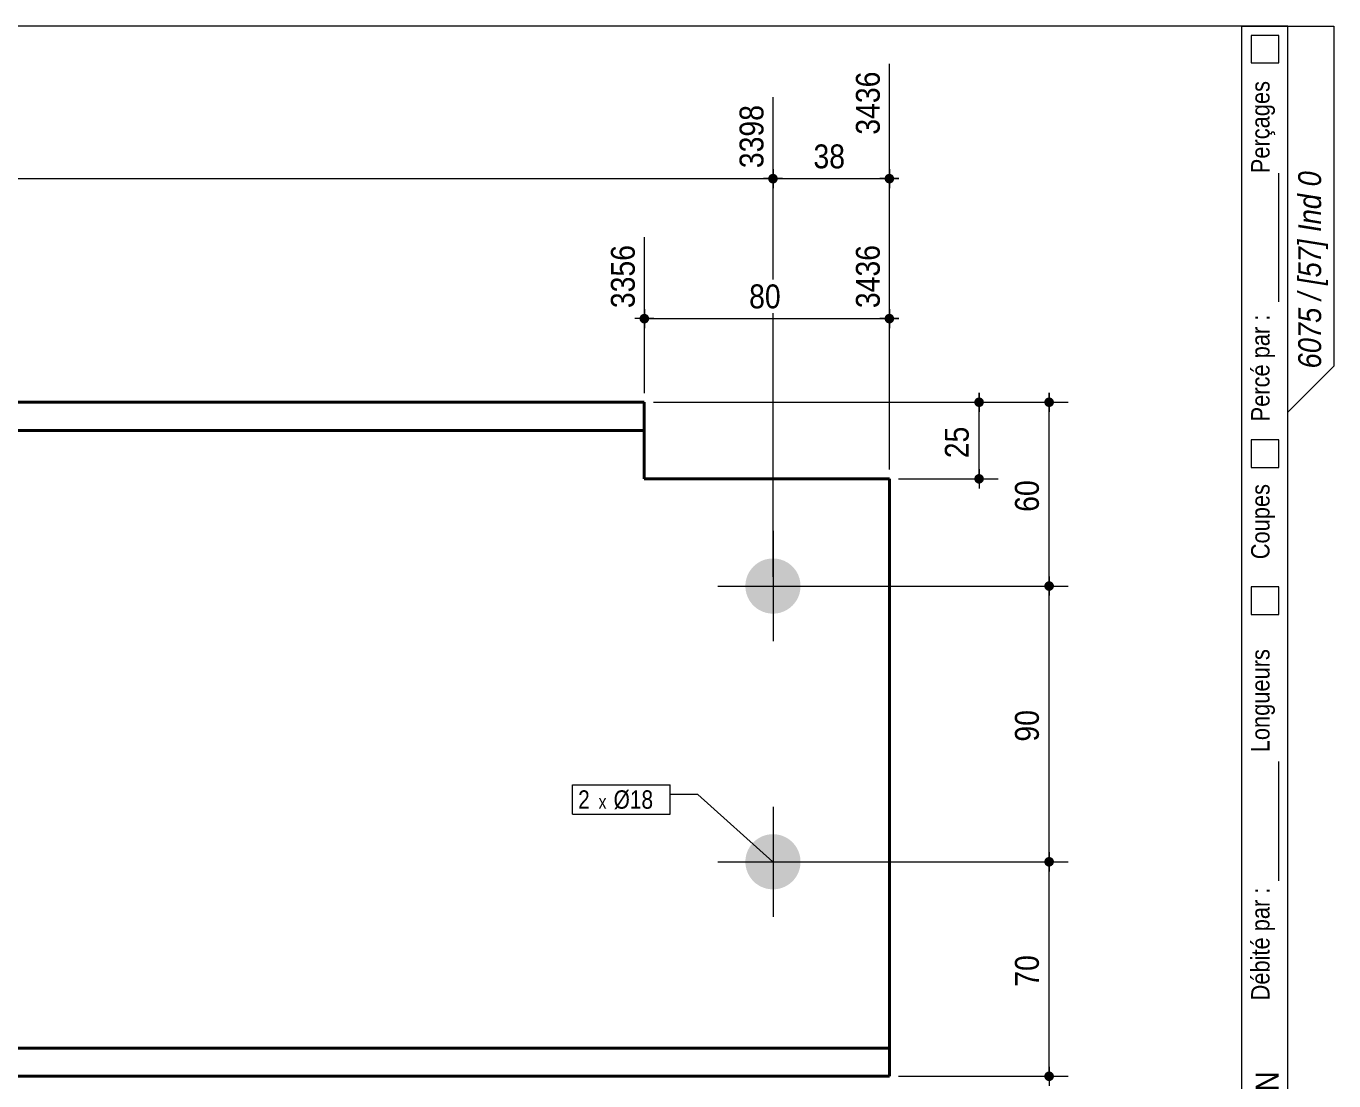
# Model space of a CAD drawing. Header units: millimetres. Extents: x 2 to 287, y 5 to 195.
# Drawn here: x 144.7 to 287, y 80.3 to 195 of the extents above; entities that cross this region are included whole.
import ezdxf

# ---------------------------------------------------------------- set-up
doc = ezdxf.new("R2010")
doc.units = ezdxf.units.MM
for name, color, linetype, lineweight in [('Autre type objet', 1, 'Continuous', 0), ('Boulon', 7, 'Continuous', 0), ('Cotation', 7, 'Continuous', 0), ('Désignation boulon', 3, 'Continuous', 0), ('Feuille dessin', 5, 'Continuous', 0), ('Piece', 2, 'Continuous', 0)]:
    doc.layers.add(name, color=color, linetype=linetype, lineweight=lineweight)
doc.styles.add('ARIAL', font='ARIAL.TTF')
doc.styles.add('ARIAL_ITALIC', font='ARIALI.TTF')
doc.styles.add('COMIC_SANS_MS', font='COMIC.TTF')

# ---------------------------------------------------------------- blocks, each defined once
blk = doc.blocks.new('*A1')
at = {"layer": 'Boulon'}
for points in [[(222.97, 134.16), (222.97, 134.23), (222.97, 134.3), (222.98, 134.38), (222.99, 134.45), (223, 134.52), (223.01, 134.6), (223.02, 134.67), (223.04, 134.74), (223.06, 134.81), (223.07, 134.88), (223.09, 134.95), (223.12, 135.02), (223.14, 135.09), (223.17, 135.16), (223.19, 135.23), (223.22, 135.3), (223.25, 135.37), (223.29, 135.43), (223.32, 135.5), (223.36, 135.56), (223.39, 135.63), (223.43, 135.69), (223.47, 135.75), (223.51, 135.81), (223.56, 135.87), (223.6, 135.93), (223.65, 135.99), (223.69, 136.04), (223.74, 136.1), (223.79, 136.15), (223.84, 136.21), (223.9, 136.26), (223.95, 136.31), (224.01, 136.36), (224.06, 136.4), (224.12, 136.45), (224.18, 136.49), (224.24, 136.54), (224.3, 136.58), (224.36, 136.62), (224.42, 136.66), (224.49, 136.69), (224.55, 136.73), (224.62, 136.76), (224.68, 136.8), (224.75, 136.83), (224.82, 136.86), (224.89, 136.88), (224.95, 136.91), (225.02, 136.93), (225.09, 136.95), (225.17, 136.98), (225.24, 136.99), (225.31, 137.01), (225.38, 137.03), (225.45, 137.04), (225.53, 137.05), (225.6, 137.06), (225.67, 137.07), (225.74, 137.08), (225.82, 137.08), (225.89, 137.08), (225.97, 137.08), (226.04, 137.08), (226.11, 137.08), (226.19, 137.08), (226.26, 137.07), (226.33, 137.06), (226.41, 137.05), (226.48, 137.04), (226.55, 137.03), (226.62, 137.01), (226.69, 136.99), (226.77, 136.98), (226.84, 136.95), (226.91, 136.93), (226.98, 136.91), (227.04, 136.88), (227.11, 136.86), (227.18, 136.83), (227.25, 136.8), (227.31, 136.76), (227.38, 136.73), (227.44, 136.69), (227.51, 136.66), (227.57, 136.62), (227.63, 136.58), (227.69, 136.54), (227.75, 136.49), (227.81, 136.45), (227.87, 136.4), (227.92, 136.36), (227.98, 136.31), (228.03, 136.26), (228.09, 136.21), (228.14, 136.15), (228.19, 136.1), (228.24, 136.04), (228.28, 135.99), (228.33, 135.93), (228.37, 135.87), (228.42, 135.81), (228.46, 135.75), (228.5, 135.69), (228.54, 135.63), (228.58, 135.56), (228.61, 135.5), (228.64, 135.43), (228.68, 135.37), (228.71, 135.3), (228.74, 135.23), (228.76, 135.16), (228.79, 135.09), (228.81, 135.02), (228.84, 134.95), (228.86, 134.88), (228.88, 134.81), (228.89, 134.74), (228.91, 134.67), (228.92, 134.6), (228.93, 134.52), (228.94, 134.45), (228.95, 134.38), (228.96, 134.3), (228.96, 134.23), (228.96, 134.16), (228.97, 134.08), (228.96, 134.01), (228.96, 133.94), (228.96, 133.86), (228.95, 133.79), (228.94, 133.72), (228.93, 133.64), (228.92, 133.57), (228.91, 133.5), (228.89, 133.43), (228.88, 133.35), (228.86, 133.28), (228.84, 133.21), (228.81, 133.14), (228.79, 133.07), (228.76, 133), (228.74, 132.94), (228.71, 132.87), (228.68, 132.8), (228.64, 132.73), (228.61, 132.67), (228.58, 132.61), (228.54, 132.54), (228.5, 132.48), (228.46, 132.42), (228.42, 132.36), (228.37, 132.3), (228.33, 132.24), (228.28, 132.18), (228.24, 132.12), (228.19, 132.07), (228.14, 132.02), (228.09, 131.96), (228.03, 131.91), (227.98, 131.86), (227.92, 131.81), (227.87, 131.76), (227.81, 131.72), (227.75, 131.67), (227.69, 131.63), (227.63, 131.59), (227.57, 131.55), (227.51, 131.51), (227.44, 131.47), (227.38, 131.44), (227.31, 131.4), (227.25, 131.37), (227.18, 131.34), (227.11, 131.31), (227.04, 131.28), (226.98, 131.26), (226.91, 131.24), (226.84, 131.21), (226.77, 131.19), (226.69, 131.17), (226.62, 131.16), (226.55, 131.14), (226.48, 131.13), (226.41, 131.12), (226.33, 131.11), (226.26, 131.1), (226.19, 131.09), (226.11, 131.09), (226.04, 131.08), (225.97, 131.08), (225.89, 131.08), (225.82, 131.09), (225.74, 131.09), (225.67, 131.1), (225.6, 131.11), (225.53, 131.12), (225.45, 131.13), (225.38, 131.14), (225.31, 131.16), (225.24, 131.17), (225.17, 131.19), (225.09, 131.21), (225.02, 131.24), (224.95, 131.26), (224.89, 131.28), (224.82, 131.31), (224.75, 131.34), (224.68, 131.37), (224.62, 131.4), (224.55, 131.44), (224.49, 131.47), (224.42, 131.51), (224.36, 131.55), (224.3, 131.59), (224.24, 131.63), (224.18, 131.67), (224.12, 131.72), (224.06, 131.76), (224.01, 131.81), (223.95, 131.86), (223.9, 131.91), (223.84, 131.96), (223.79, 132.02), (223.74, 132.07), (223.69, 132.12), (223.65, 132.18), (223.6, 132.24), (223.56, 132.3), (223.51, 132.36), (223.47, 132.42), (223.43, 132.48), (223.39, 132.54), (223.36, 132.61), (223.32, 132.67), (223.29, 132.73), (223.25, 132.8), (223.22, 132.87), (223.19, 132.94), (223.17, 133), (223.14, 133.07), (223.12, 133.14), (223.09, 133.21), (223.07, 133.28), (223.06, 133.35), (223.04, 133.43), (223.02, 133.5), (223.01, 133.57), (223, 133.64), (222.99, 133.72), (222.98, 133.79), (222.97, 133.86), (222.97, 133.94), (222.97, 134.01), (222.97, 134.08)], [(222.97, 104.16), (222.97, 104.23), (222.97, 104.3), (222.98, 104.38), (222.99, 104.45), (223, 104.52), (223.01, 104.6), (223.02, 104.67), (223.04, 104.74), (223.06, 104.81), (223.07, 104.88), (223.09, 104.95), (223.12, 105.02), (223.14, 105.09), (223.17, 105.16), (223.19, 105.23), (223.22, 105.3), (223.25, 105.37), (223.29, 105.43), (223.32, 105.5), (223.36, 105.56), (223.39, 105.63), (223.43, 105.69), (223.47, 105.75), (223.51, 105.81), (223.56, 105.87), (223.6, 105.93), (223.65, 105.99), (223.69, 106.04), (223.74, 106.1), (223.79, 106.15), (223.84, 106.21), (223.9, 106.26), (223.95, 106.31), (224.01, 106.36), (224.06, 106.4), (224.12, 106.45), (224.18, 106.49), (224.24, 106.54), (224.3, 106.58), (224.36, 106.62), (224.42, 106.66), (224.49, 106.69), (224.55, 106.73), (224.62, 106.76), (224.68, 106.8), (224.75, 106.83), (224.82, 106.86), (224.89, 106.88), (224.95, 106.91), (225.02, 106.93), (225.09, 106.95), (225.17, 106.98), (225.24, 106.99), (225.31, 107.01), (225.38, 107.03), (225.45, 107.04), (225.53, 107.05), (225.6, 107.06), (225.67, 107.07), (225.74, 107.08), (225.82, 107.08), (225.89, 107.08), (225.97, 107.08), (226.04, 107.08), (226.11, 107.08), (226.19, 107.08), (226.26, 107.07), (226.33, 107.06), (226.41, 107.05), (226.48, 107.04), (226.55, 107.03), (226.62, 107.01), (226.69, 106.99), (226.77, 106.98), (226.84, 106.95), (226.91, 106.93), (226.98, 106.91), (227.04, 106.88), (227.11, 106.86), (227.18, 106.83), (227.25, 106.8), (227.31, 106.76), (227.38, 106.73), (227.44, 106.69), (227.51, 106.66), (227.57, 106.62), (227.63, 106.58), (227.69, 106.54), (227.75, 106.49), (227.81, 106.45), (227.87, 106.4), (227.92, 106.36), (227.98, 106.31), (228.03, 106.26), (228.09, 106.21), (228.14, 106.15), (228.19, 106.1), (228.24, 106.04), (228.28, 105.99), (228.33, 105.93), (228.37, 105.87), (228.42, 105.81), (228.46, 105.75), (228.5, 105.69), (228.54, 105.63), (228.58, 105.56), (228.61, 105.5), (228.64, 105.43), (228.68, 105.37), (228.71, 105.3), (228.74, 105.23), (228.76, 105.16), (228.79, 105.09), (228.81, 105.02), (228.84, 104.95), (228.86, 104.88), (228.88, 104.81), (228.89, 104.74), (228.91, 104.67), (228.92, 104.6), (228.93, 104.52), (228.94, 104.45), (228.95, 104.38), (228.96, 104.3), (228.96, 104.23), (228.96, 104.16), (228.97, 104.08), (228.96, 104.01), (228.96, 103.94), (228.96, 103.86), (228.95, 103.79), (228.94, 103.72), (228.93, 103.64), (228.92, 103.57), (228.91, 103.5), (228.89, 103.43), (228.88, 103.35), (228.86, 103.28), (228.84, 103.21), (228.81, 103.14), (228.79, 103.07), (228.76, 103), (228.74, 102.94), (228.71, 102.87), (228.68, 102.8), (228.64, 102.73), (228.61, 102.67), (228.58, 102.61), (228.54, 102.54), (228.5, 102.48), (228.46, 102.42), (228.42, 102.36), (228.37, 102.3), (228.33, 102.24), (228.28, 102.18), (228.24, 102.12), (228.19, 102.07), (228.14, 102.02), (228.09, 101.96), (228.03, 101.91), (227.98, 101.86), (227.92, 101.81), (227.87, 101.76), (227.81, 101.72), (227.75, 101.67), (227.69, 101.63), (227.63, 101.59), (227.57, 101.55), (227.51, 101.51), (227.44, 101.47), (227.38, 101.44), (227.31, 101.4), (227.25, 101.37), (227.18, 101.34), (227.11, 101.31), (227.04, 101.28), (226.98, 101.26), (226.91, 101.24), (226.84, 101.21), (226.77, 101.19), (226.69, 101.17), (226.62, 101.16), (226.55, 101.14), (226.48, 101.13), (226.41, 101.12), (226.33, 101.11), (226.26, 101.1), (226.19, 101.09), (226.11, 101.09), (226.04, 101.08), (225.97, 101.08), (225.89, 101.08), (225.82, 101.09), (225.74, 101.09), (225.67, 101.1), (225.6, 101.11), (225.53, 101.12), (225.45, 101.13), (225.38, 101.14), (225.31, 101.16), (225.24, 101.17), (225.17, 101.19), (225.09, 101.21), (225.02, 101.24), (224.95, 101.26), (224.89, 101.28), (224.82, 101.31), (224.75, 101.34), (224.68, 101.37), (224.62, 101.4), (224.55, 101.44), (224.49, 101.47), (224.42, 101.51), (224.36, 101.55), (224.3, 101.59), (224.24, 101.63), (224.18, 101.67), (224.12, 101.72), (224.06, 101.76), (224.01, 101.81), (223.95, 101.86), (223.9, 101.91), (223.84, 101.96), (223.79, 102.02), (223.74, 102.07), (223.69, 102.12), (223.65, 102.18), (223.6, 102.24), (223.56, 102.3), (223.51, 102.36), (223.47, 102.42), (223.43, 102.48), (223.39, 102.54), (223.36, 102.61), (223.32, 102.67), (223.29, 102.73), (223.25, 102.8), (223.22, 102.87), (223.19, 102.94), (223.17, 103), (223.14, 103.07), (223.12, 103.14), (223.09, 103.21), (223.07, 103.28), (223.06, 103.35), (223.04, 103.43), (223.02, 103.5), (223.01, 103.57), (223, 103.64), (222.99, 103.72), (222.98, 103.79), (222.97, 103.86), (222.97, 103.94), (222.97, 104.01), (222.97, 104.08)]]:
    blk.add_hatch(color=256, dxfattribs=at).paths.add_polyline_path(points, flags=17)
at = {"layer": 'Boulon', "linetype": 'Continuous', "lineweight": 0}
for p, q in [((225.97, 140.08), (225.97, 128.08)), ((219.97, 134.08), (231.97, 134.08)), ((225.97, 110.08), (225.97, 98.08)), ((219.97, 104.08), (231.97, 104.08))]:
    blk.add_line(p, q, dxfattribs=at)
blk = doc.blocks.new('*A3')
at = {"layer": 'Piece', "color": 2, "linetype": 'Continuous', "lineweight": 40}
for p, q in [((211.967083, 154.083776), (131.967083, 154.083776)), ((211.967083, 145.750443), (211.967083, 154.083776)), ((211.967083, 151.017109), (131.967083, 151.017109)), ((238.633749, 145.750443), (211.967083, 145.750443)), ((238.633749, 80.750443), (238.633749, 145.750443)), ((238.633749, 83.817109), (131.967083, 83.817109)), ((131.967083, 80.750443), (238.633749, 80.750443))]:
    blk.add_line(p, q, dxfattribs=at)
blk = doc.blocks.new('*A4')
at = {"layer": 'Feuille dessin', "linetype": 'Continuous', "lineweight": 0}
for p, q in [((282, 195), (5, 195)), ((282, 5), (282, 195))]:
    blk.add_line(p, q, dxfattribs=at)
blk = doc.blocks.new('*A6')
at = {"layer": 'Autre type objet', "linetype": 'Continuous', "lineweight": 0}
for p, q in [((277, 42), (277, 195)), ((277, 195), (287, 195)), ((282, 42), (282, 195)), ((287, 195), (287, 158)), ((278, 194), (278, 191)), ((281, 194), (278, 194)), ((281, 191), (281, 194)), ((278, 191), (281, 191)), ((281, 165), (281, 179)), ((287, 158), (282, 153)), ((278, 150), (278, 147)), ((281, 150), (278, 150)), ((281, 147), (281, 150)), ((278, 147), (281, 147)), ((278, 134), (278, 131)), ((281, 134), (278, 134)), ((281, 131), (281, 134)), ((278, 131), (281, 131)), ((281, 102), (281, 115)), ((277, 42), (282, 42))]:
    blk.add_line(p, q, dxfattribs=at)
at = {"layer": 'Autre type objet', "width": 0.85}
for s, height, style, p in [('Perçages', 2, 'ARIAL', (280, 179)), ('6075 / [57] Ind 0', 2.5, 'ARIAL_ITALIC', (285.619109, 157.760245)), ('Percé par :', 2, 'ARIAL', (280, 152)), ('Coupes', 2, 'ARIAL', (280, 137)), ('Longueurs', 2, 'ARIAL', (280, 116)), ('Débité par :', 2, 'ARIAL', (280, 89)), ('CONTROLE FABRICATION', 2.5, 'ARIAL', (281, 44))]:
    blk.add_text(s, height=height, rotation=90, dxfattribs=dict(at, style=style)).set_placement(p)
blk = doc.blocks.new('*A10')
at = {"layer": 'Cotation'}
for points in [[(248.37, 153.56), (248.34, 153.57), (248.32, 153.57), (248.29, 153.57), (248.27, 153.58), (248.24, 153.59), (248.22, 153.59), (248.2, 153.6), (248.17, 153.61), (248.15, 153.63), (248.13, 153.64), (248.11, 153.65), (248.09, 153.67), (248.06, 153.68), (248.05, 153.7), (248.03, 153.72), (248.01, 153.73), (247.99, 153.75), (247.98, 153.77), (247.96, 153.79), (247.95, 153.82), (247.94, 153.84), (247.92, 153.86), (247.91, 153.88), (247.91, 153.91), (247.9, 153.93), (247.89, 153.96), (247.88, 153.98), (247.88, 154.01), (247.88, 154.03), (247.88, 154.06), (247.87, 154.08), (247.88, 154.11), (247.88, 154.13), (247.88, 154.16), (247.88, 154.19), (247.89, 154.21), (247.9, 154.23), (247.91, 154.26), (247.91, 154.28), (247.92, 154.31), (247.94, 154.33), (247.95, 154.35), (247.96, 154.37), (247.98, 154.39), (247.99, 154.41), (248.01, 154.43), (248.03, 154.45), (248.05, 154.47), (248.06, 154.49), (248.09, 154.5), (248.11, 154.52), (248.13, 154.53), (248.15, 154.54), (248.17, 154.55), (248.2, 154.56), (248.22, 154.57), (248.24, 154.58), (248.27, 154.59), (248.29, 154.59), (248.32, 154.6), (248.34, 154.6), (248.37, 154.6), (248.39, 154.6), (248.42, 154.6), (248.45, 154.6), (248.47, 154.6), (248.5, 154.59), (248.52, 154.59), (248.55, 154.58), (248.57, 154.57), (248.59, 154.56), (248.62, 154.55), (248.64, 154.54), (248.66, 154.53), (248.68, 154.52), (248.7, 154.5), (248.72, 154.49), (248.74, 154.47), (248.76, 154.45), (248.78, 154.43), (248.8, 154.41), (248.81, 154.39), (248.83, 154.37), (248.84, 154.35), (248.85, 154.33), (248.86, 154.31), (248.88, 154.28), (248.88, 154.26), (248.89, 154.23), (248.9, 154.21), (248.9, 154.19), (248.91, 154.16), (248.91, 154.13), (248.91, 154.11), (248.91, 154.08), (248.91, 154.06), (248.91, 154.03), (248.91, 154.01), (248.9, 153.98), (248.9, 153.96), (248.89, 153.93), (248.88, 153.91), (248.88, 153.88), (248.86, 153.86), (248.85, 153.84), (248.84, 153.82), (248.83, 153.79), (248.81, 153.77), (248.8, 153.75), (248.78, 153.73), (248.76, 153.72), (248.74, 153.7), (248.72, 153.68), (248.7, 153.67), (248.68, 153.65), (248.66, 153.64), (248.64, 153.63), (248.62, 153.61), (248.59, 153.6), (248.57, 153.59), (248.55, 153.59), (248.52, 153.58), (248.5, 153.57), (248.47, 153.57), (248.45, 153.57), (248.42, 153.56), (248.39, 153.56)], [(248.37, 145.23), (248.34, 145.23), (248.32, 145.24), (248.29, 145.24), (248.27, 145.25), (248.24, 145.25), (248.22, 145.26), (248.2, 145.27), (248.17, 145.28), (248.15, 145.29), (248.13, 145.3), (248.11, 145.32), (248.09, 145.33), (248.06, 145.35), (248.05, 145.37), (248.03, 145.38), (248.01, 145.4), (247.99, 145.42), (247.98, 145.44), (247.96, 145.46), (247.95, 145.48), (247.94, 145.51), (247.92, 145.53), (247.91, 145.55), (247.91, 145.58), (247.9, 145.6), (247.89, 145.62), (247.88, 145.65), (247.88, 145.67), (247.88, 145.7), (247.88, 145.72), (247.87, 145.75), (247.88, 145.78), (247.88, 145.8), (247.88, 145.83), (247.88, 145.85), (247.89, 145.88), (247.9, 145.9), (247.91, 145.93), (247.91, 145.95), (247.92, 145.97), (247.94, 146), (247.95, 146.02), (247.96, 146.04), (247.98, 146.06), (247.99, 146.08), (248.01, 146.1), (248.03, 146.12), (248.05, 146.14), (248.06, 146.15), (248.09, 146.17), (248.11, 146.18), (248.13, 146.2), (248.15, 146.21), (248.17, 146.22), (248.2, 146.23), (248.22, 146.24), (248.24, 146.25), (248.27, 146.25), (248.29, 146.26), (248.32, 146.26), (248.34, 146.27), (248.37, 146.27), (248.39, 146.27), (248.42, 146.27), (248.45, 146.27), (248.47, 146.26), (248.5, 146.26), (248.52, 146.25), (248.55, 146.25), (248.57, 146.24), (248.59, 146.23), (248.62, 146.22), (248.64, 146.21), (248.66, 146.2), (248.68, 146.18), (248.7, 146.17), (248.72, 146.15), (248.74, 146.14), (248.76, 146.12), (248.78, 146.1), (248.8, 146.08), (248.81, 146.06), (248.83, 146.04), (248.84, 146.02), (248.85, 146), (248.86, 145.97), (248.88, 145.95), (248.88, 145.93), (248.89, 145.9), (248.9, 145.88), (248.9, 145.85), (248.91, 145.83), (248.91, 145.8), (248.91, 145.78), (248.91, 145.75), (248.91, 145.72), (248.91, 145.7), (248.91, 145.67), (248.9, 145.65), (248.9, 145.62), (248.89, 145.6), (248.88, 145.58), (248.88, 145.55), (248.86, 145.53), (248.85, 145.51), (248.84, 145.48), (248.83, 145.46), (248.81, 145.44), (248.8, 145.42), (248.78, 145.4), (248.76, 145.38), (248.74, 145.37), (248.72, 145.35), (248.7, 145.33), (248.68, 145.32), (248.66, 145.3), (248.64, 145.29), (248.62, 145.28), (248.59, 145.27), (248.57, 145.26), (248.55, 145.25), (248.52, 145.25), (248.5, 145.24), (248.47, 145.24), (248.45, 145.23), (248.42, 145.23), (248.39, 145.23)]]:
    blk.add_hatch(color=256, dxfattribs=at).paths.add_polyline_path(points, flags=17)
at = {"layer": 'Cotation', "linetype": 'Continuous', "lineweight": 0}
for p, q in [((248.39, 155.12), (248.39, 153.04)), ((248.39, 154.08), (248.39, 155.12)), ((212.97, 154.08), (250.47, 154.08)), ((247.35, 154.08), (249.43, 154.08)), ((248.39, 145.75), (248.39, 154.08)), ((248.39, 146.79), (248.39, 144.71)), ((239.63, 145.75), (250.47, 145.75)), ((247.35, 145.75), (249.43, 145.75)), ((248.39, 145.75), (248.39, 144.71))]:
    blk.add_line(p, q, dxfattribs=at)
at = {"layer": 'Cotation'}
for p in [(248.39, 154.08), (248.39, 145.75)]:
    blk.add_point(p, dxfattribs=at)
at = {"layer": 'Cotation', "style": 'ARIAL', "width": 0.85}
blk.add_text('25', height=2.6, rotation=90.0002, dxfattribs=at).set_placement((247.27, 147.99))
blk = doc.blocks.new('*A14')
at = {"layer": 'Cotation'}
for points in [[(255.99, 103.56), (255.96, 103.57), (255.94, 103.57), (255.91, 103.57), (255.89, 103.58), (255.86, 103.59), (255.84, 103.59), (255.82, 103.6), (255.79, 103.61), (255.77, 103.63), (255.75, 103.64), (255.73, 103.65), (255.71, 103.67), (255.69, 103.68), (255.67, 103.7), (255.65, 103.72), (255.63, 103.73), (255.61, 103.75), (255.6, 103.77), (255.58, 103.79), (255.57, 103.82), (255.56, 103.84), (255.54, 103.86), (255.53, 103.88), (255.53, 103.91), (255.52, 103.93), (255.51, 103.96), (255.51, 103.98), (255.5, 104.01), (255.5, 104.03), (255.5, 104.06), (255.5, 104.08), (255.5, 104.11), (255.5, 104.13), (255.5, 104.16), (255.51, 104.19), (255.51, 104.21), (255.52, 104.23), (255.53, 104.26), (255.53, 104.28), (255.54, 104.31), (255.56, 104.33), (255.57, 104.35), (255.58, 104.37), (255.6, 104.39), (255.61, 104.41), (255.63, 104.43), (255.65, 104.45), (255.67, 104.47), (255.69, 104.49), (255.71, 104.5), (255.73, 104.52), (255.75, 104.53), (255.77, 104.54), (255.79, 104.55), (255.82, 104.56), (255.84, 104.57), (255.86, 104.58), (255.89, 104.59), (255.91, 104.59), (255.94, 104.6), (255.96, 104.6), (255.99, 104.6), (256.02, 104.6), (256.04, 104.6), (256.07, 104.6), (256.09, 104.6), (256.12, 104.59), (256.14, 104.59), (256.17, 104.58), (256.19, 104.57), (256.21, 104.56), (256.24, 104.55), (256.26, 104.54), (256.28, 104.53), (256.3, 104.52), (256.32, 104.5), (256.34, 104.49), (256.36, 104.47), (256.38, 104.45), (256.4, 104.43), (256.42, 104.41), (256.43, 104.39), (256.45, 104.37), (256.46, 104.35), (256.47, 104.33), (256.49, 104.31), (256.5, 104.28), (256.5, 104.26), (256.51, 104.23), (256.52, 104.21), (256.53, 104.19), (256.53, 104.16), (256.53, 104.13), (256.53, 104.11), (256.54, 104.08), (256.53, 104.06), (256.53, 104.03), (256.53, 104.01), (256.53, 103.98), (256.52, 103.96), (256.51, 103.93), (256.5, 103.91), (256.5, 103.88), (256.49, 103.86), (256.47, 103.84), (256.46, 103.82), (256.45, 103.79), (256.43, 103.77), (256.42, 103.75), (256.4, 103.73), (256.38, 103.72), (256.36, 103.7), (256.34, 103.68), (256.32, 103.67), (256.3, 103.65), (256.28, 103.64), (256.26, 103.63), (256.24, 103.61), (256.21, 103.6), (256.19, 103.59), (256.17, 103.59), (256.14, 103.58), (256.12, 103.57), (256.09, 103.57), (256.07, 103.57), (256.04, 103.56), (256.02, 103.56)], [(255.99, 80.23), (255.96, 80.23), (255.94, 80.24), (255.91, 80.24), (255.89, 80.25), (255.86, 80.25), (255.84, 80.26), (255.82, 80.27), (255.79, 80.28), (255.77, 80.29), (255.75, 80.3), (255.73, 80.32), (255.71, 80.33), (255.69, 80.35), (255.67, 80.37), (255.65, 80.38), (255.63, 80.4), (255.61, 80.42), (255.6, 80.44), (255.58, 80.46), (255.57, 80.48), (255.56, 80.51), (255.54, 80.53), (255.53, 80.55), (255.53, 80.58), (255.52, 80.6), (255.51, 80.62), (255.51, 80.65), (255.5, 80.67), (255.5, 80.7), (255.5, 80.72), (255.5, 80.75), (255.5, 80.78), (255.5, 80.8), (255.5, 80.83), (255.51, 80.85), (255.51, 80.88), (255.52, 80.9), (255.53, 80.93), (255.53, 80.95), (255.54, 80.97), (255.56, 81), (255.57, 81.02), (255.58, 81.04), (255.6, 81.06), (255.61, 81.08), (255.63, 81.1), (255.65, 81.12), (255.67, 81.14), (255.69, 81.15), (255.71, 81.17), (255.73, 81.18), (255.75, 81.2), (255.77, 81.21), (255.79, 81.22), (255.82, 81.23), (255.84, 81.24), (255.86, 81.25), (255.89, 81.25), (255.91, 81.26), (255.94, 81.26), (255.96, 81.27), (255.99, 81.27), (256.02, 81.27), (256.04, 81.27), (256.07, 81.27), (256.09, 81.26), (256.12, 81.26), (256.14, 81.25), (256.17, 81.25), (256.19, 81.24), (256.21, 81.23), (256.24, 81.22), (256.26, 81.21), (256.28, 81.2), (256.3, 81.18), (256.32, 81.17), (256.34, 81.15), (256.36, 81.14), (256.38, 81.12), (256.4, 81.1), (256.42, 81.08), (256.43, 81.06), (256.45, 81.04), (256.46, 81.02), (256.47, 81), (256.49, 80.97), (256.5, 80.95), (256.5, 80.93), (256.51, 80.9), (256.52, 80.88), (256.53, 80.85), (256.53, 80.83), (256.53, 80.8), (256.53, 80.78), (256.54, 80.75), (256.53, 80.72), (256.53, 80.7), (256.53, 80.67), (256.53, 80.65), (256.52, 80.62), (256.51, 80.6), (256.5, 80.58), (256.5, 80.55), (256.49, 80.53), (256.47, 80.51), (256.46, 80.48), (256.45, 80.46), (256.43, 80.44), (256.42, 80.42), (256.4, 80.4), (256.38, 80.38), (256.36, 80.37), (256.34, 80.35), (256.32, 80.33), (256.3, 80.32), (256.28, 80.3), (256.26, 80.29), (256.24, 80.28), (256.21, 80.27), (256.19, 80.26), (256.17, 80.25), (256.14, 80.25), (256.12, 80.24), (256.09, 80.24), (256.07, 80.23), (256.04, 80.23), (256.02, 80.23)]]:
    blk.add_hatch(color=256, dxfattribs=at).paths.add_polyline_path(points, flags=17)
at = {"layer": 'Cotation', "linetype": 'Continuous', "lineweight": 0}
for p, q in [((226.97, 104.08), (258.1, 104.08)), ((254.98, 104.08), (257.06, 104.08)), ((256.02, 105.12), (256.02, 103.04)), ((256.02, 104.08), (256.02, 105.12)), ((256.02, 80.75), (256.02, 104.08)), ((256.02, 81.79), (256.02, 79.71)), ((239.63, 80.75), (258.1, 80.75)), ((254.98, 80.75), (257.06, 80.75)), ((256.02, 80.75), (256.02, 79.71))]:
    blk.add_line(p, q, dxfattribs=at)
at = {"layer": 'Cotation'}
for p in [(256.02, 104.08), (256.02, 80.75)]:
    blk.add_point(p, dxfattribs=at)
at = {"layer": 'Cotation', "style": 'ARIAL', "width": 0.85}
blk.add_text('70', height=2.6, rotation=90.0002, dxfattribs=at).set_placement((254.9, 90.49))
blk = doc.blocks.new('*A15')
at = {"layer": 'Cotation'}
for points in [[(255.99, 133.56), (255.96, 133.57), (255.94, 133.57), (255.91, 133.57), (255.89, 133.58), (255.86, 133.59), (255.84, 133.59), (255.82, 133.6), (255.79, 133.61), (255.77, 133.63), (255.75, 133.64), (255.73, 133.65), (255.71, 133.67), (255.69, 133.68), (255.67, 133.7), (255.65, 133.72), (255.63, 133.73), (255.61, 133.75), (255.6, 133.77), (255.58, 133.79), (255.57, 133.82), (255.56, 133.84), (255.54, 133.86), (255.53, 133.88), (255.53, 133.91), (255.52, 133.93), (255.51, 133.96), (255.51, 133.98), (255.5, 134.01), (255.5, 134.03), (255.5, 134.06), (255.5, 134.08), (255.5, 134.11), (255.5, 134.13), (255.5, 134.16), (255.51, 134.19), (255.51, 134.21), (255.52, 134.23), (255.53, 134.26), (255.53, 134.28), (255.54, 134.31), (255.56, 134.33), (255.57, 134.35), (255.58, 134.37), (255.6, 134.39), (255.61, 134.41), (255.63, 134.43), (255.65, 134.45), (255.67, 134.47), (255.69, 134.49), (255.71, 134.5), (255.73, 134.52), (255.75, 134.53), (255.77, 134.54), (255.79, 134.55), (255.82, 134.56), (255.84, 134.57), (255.86, 134.58), (255.89, 134.59), (255.91, 134.59), (255.94, 134.6), (255.96, 134.6), (255.99, 134.6), (256.02, 134.6), (256.04, 134.6), (256.07, 134.6), (256.09, 134.6), (256.12, 134.59), (256.14, 134.59), (256.17, 134.58), (256.19, 134.57), (256.21, 134.56), (256.24, 134.55), (256.26, 134.54), (256.28, 134.53), (256.3, 134.52), (256.32, 134.5), (256.34, 134.49), (256.36, 134.47), (256.38, 134.45), (256.4, 134.43), (256.42, 134.41), (256.43, 134.39), (256.45, 134.37), (256.46, 134.35), (256.47, 134.33), (256.49, 134.31), (256.5, 134.28), (256.5, 134.26), (256.51, 134.23), (256.52, 134.21), (256.53, 134.19), (256.53, 134.16), (256.53, 134.13), (256.53, 134.11), (256.54, 134.08), (256.53, 134.06), (256.53, 134.03), (256.53, 134.01), (256.53, 133.98), (256.52, 133.96), (256.51, 133.93), (256.5, 133.91), (256.5, 133.88), (256.49, 133.86), (256.47, 133.84), (256.46, 133.82), (256.45, 133.79), (256.43, 133.77), (256.42, 133.75), (256.4, 133.73), (256.38, 133.72), (256.36, 133.7), (256.34, 133.68), (256.32, 133.67), (256.3, 133.65), (256.28, 133.64), (256.26, 133.63), (256.24, 133.61), (256.21, 133.6), (256.19, 133.59), (256.17, 133.59), (256.14, 133.58), (256.12, 133.57), (256.09, 133.57), (256.07, 133.57), (256.04, 133.56), (256.02, 133.56)], [(255.99, 103.56), (255.96, 103.57), (255.94, 103.57), (255.91, 103.57), (255.89, 103.58), (255.86, 103.59), (255.84, 103.59), (255.82, 103.6), (255.79, 103.61), (255.77, 103.63), (255.75, 103.64), (255.73, 103.65), (255.71, 103.67), (255.69, 103.68), (255.67, 103.7), (255.65, 103.72), (255.63, 103.73), (255.61, 103.75), (255.6, 103.77), (255.58, 103.79), (255.57, 103.82), (255.56, 103.84), (255.54, 103.86), (255.53, 103.88), (255.53, 103.91), (255.52, 103.93), (255.51, 103.96), (255.51, 103.98), (255.5, 104.01), (255.5, 104.03), (255.5, 104.06), (255.5, 104.08), (255.5, 104.11), (255.5, 104.13), (255.5, 104.16), (255.51, 104.19), (255.51, 104.21), (255.52, 104.23), (255.53, 104.26), (255.53, 104.28), (255.54, 104.31), (255.56, 104.33), (255.57, 104.35), (255.58, 104.37), (255.6, 104.39), (255.61, 104.41), (255.63, 104.43), (255.65, 104.45), (255.67, 104.47), (255.69, 104.49), (255.71, 104.5), (255.73, 104.52), (255.75, 104.53), (255.77, 104.54), (255.79, 104.55), (255.82, 104.56), (255.84, 104.57), (255.86, 104.58), (255.89, 104.59), (255.91, 104.59), (255.94, 104.6), (255.96, 104.6), (255.99, 104.6), (256.02, 104.6), (256.04, 104.6), (256.07, 104.6), (256.09, 104.6), (256.12, 104.59), (256.14, 104.59), (256.17, 104.58), (256.19, 104.57), (256.21, 104.56), (256.24, 104.55), (256.26, 104.54), (256.28, 104.53), (256.3, 104.52), (256.32, 104.5), (256.34, 104.49), (256.36, 104.47), (256.38, 104.45), (256.4, 104.43), (256.42, 104.41), (256.43, 104.39), (256.45, 104.37), (256.46, 104.35), (256.47, 104.33), (256.49, 104.31), (256.5, 104.28), (256.5, 104.26), (256.51, 104.23), (256.52, 104.21), (256.53, 104.19), (256.53, 104.16), (256.53, 104.13), (256.53, 104.11), (256.54, 104.08), (256.53, 104.06), (256.53, 104.03), (256.53, 104.01), (256.53, 103.98), (256.52, 103.96), (256.51, 103.93), (256.5, 103.91), (256.5, 103.88), (256.49, 103.86), (256.47, 103.84), (256.46, 103.82), (256.45, 103.79), (256.43, 103.77), (256.42, 103.75), (256.4, 103.73), (256.38, 103.72), (256.36, 103.7), (256.34, 103.68), (256.32, 103.67), (256.3, 103.65), (256.28, 103.64), (256.26, 103.63), (256.24, 103.61), (256.21, 103.6), (256.19, 103.59), (256.17, 103.59), (256.14, 103.58), (256.12, 103.57), (256.09, 103.57), (256.07, 103.57), (256.04, 103.56), (256.02, 103.56)]]:
    blk.add_hatch(color=256, dxfattribs=at).paths.add_polyline_path(points, flags=17)
at = {"layer": 'Cotation', "linetype": 'Continuous', "lineweight": 0}
for p, q in [((226.97, 134.08), (258.1, 134.08)), ((254.98, 134.08), (257.06, 134.08)), ((256.02, 135.12), (256.02, 133.04)), ((256.02, 134.08), (256.02, 135.12)), ((256.02, 104.08), (256.02, 134.08)), ((226.97, 104.08), (258.1, 104.08)), ((254.98, 104.08), (257.06, 104.08)), ((256.02, 105.12), (256.02, 103.04)), ((256.02, 104.08), (256.02, 103.04))]:
    blk.add_line(p, q, dxfattribs=at)
at = {"layer": 'Cotation'}
for p in [(256.02, 134.08), (256.02, 104.08)]:
    blk.add_point(p, dxfattribs=at)
at = {"layer": 'Cotation', "style": 'ARIAL', "width": 0.85}
blk.add_text('90', height=2.6, rotation=90.0002, dxfattribs=at).set_placement((254.9, 117.16))
blk = doc.blocks.new('*A16')
at = {"layer": 'Cotation'}
for points in [[(255.99, 153.56), (255.96, 153.57), (255.94, 153.57), (255.91, 153.57), (255.89, 153.58), (255.86, 153.59), (255.84, 153.59), (255.82, 153.6), (255.79, 153.61), (255.77, 153.63), (255.75, 153.64), (255.73, 153.65), (255.71, 153.67), (255.69, 153.68), (255.67, 153.7), (255.65, 153.72), (255.63, 153.73), (255.61, 153.75), (255.6, 153.77), (255.58, 153.79), (255.57, 153.82), (255.56, 153.84), (255.54, 153.86), (255.53, 153.88), (255.53, 153.91), (255.52, 153.93), (255.51, 153.96), (255.51, 153.98), (255.5, 154.01), (255.5, 154.03), (255.5, 154.06), (255.5, 154.08), (255.5, 154.11), (255.5, 154.13), (255.5, 154.16), (255.51, 154.19), (255.51, 154.21), (255.52, 154.23), (255.53, 154.26), (255.53, 154.28), (255.54, 154.31), (255.56, 154.33), (255.57, 154.35), (255.58, 154.37), (255.6, 154.39), (255.61, 154.41), (255.63, 154.43), (255.65, 154.45), (255.67, 154.47), (255.69, 154.49), (255.71, 154.5), (255.73, 154.52), (255.75, 154.53), (255.77, 154.54), (255.79, 154.55), (255.82, 154.56), (255.84, 154.57), (255.86, 154.58), (255.89, 154.59), (255.91, 154.59), (255.94, 154.6), (255.96, 154.6), (255.99, 154.6), (256.02, 154.6), (256.04, 154.6), (256.07, 154.6), (256.09, 154.6), (256.12, 154.59), (256.14, 154.59), (256.17, 154.58), (256.19, 154.57), (256.21, 154.56), (256.24, 154.55), (256.26, 154.54), (256.28, 154.53), (256.3, 154.52), (256.32, 154.5), (256.34, 154.49), (256.36, 154.47), (256.38, 154.45), (256.4, 154.43), (256.42, 154.41), (256.43, 154.39), (256.45, 154.37), (256.46, 154.35), (256.47, 154.33), (256.49, 154.31), (256.5, 154.28), (256.5, 154.26), (256.51, 154.23), (256.52, 154.21), (256.53, 154.19), (256.53, 154.16), (256.53, 154.13), (256.53, 154.11), (256.54, 154.08), (256.53, 154.06), (256.53, 154.03), (256.53, 154.01), (256.53, 153.98), (256.52, 153.96), (256.51, 153.93), (256.5, 153.91), (256.5, 153.88), (256.49, 153.86), (256.47, 153.84), (256.46, 153.82), (256.45, 153.79), (256.43, 153.77), (256.42, 153.75), (256.4, 153.73), (256.38, 153.72), (256.36, 153.7), (256.34, 153.68), (256.32, 153.67), (256.3, 153.65), (256.28, 153.64), (256.26, 153.63), (256.24, 153.61), (256.21, 153.6), (256.19, 153.59), (256.17, 153.59), (256.14, 153.58), (256.12, 153.57), (256.09, 153.57), (256.07, 153.57), (256.04, 153.56), (256.02, 153.56)], [(255.99, 133.56), (255.96, 133.57), (255.94, 133.57), (255.91, 133.57), (255.89, 133.58), (255.86, 133.59), (255.84, 133.59), (255.82, 133.6), (255.79, 133.61), (255.77, 133.63), (255.75, 133.64), (255.73, 133.65), (255.71, 133.67), (255.69, 133.68), (255.67, 133.7), (255.65, 133.72), (255.63, 133.73), (255.61, 133.75), (255.6, 133.77), (255.58, 133.79), (255.57, 133.82), (255.56, 133.84), (255.54, 133.86), (255.53, 133.88), (255.53, 133.91), (255.52, 133.93), (255.51, 133.96), (255.51, 133.98), (255.5, 134.01), (255.5, 134.03), (255.5, 134.06), (255.5, 134.08), (255.5, 134.11), (255.5, 134.13), (255.5, 134.16), (255.51, 134.19), (255.51, 134.21), (255.52, 134.23), (255.53, 134.26), (255.53, 134.28), (255.54, 134.31), (255.56, 134.33), (255.57, 134.35), (255.58, 134.37), (255.6, 134.39), (255.61, 134.41), (255.63, 134.43), (255.65, 134.45), (255.67, 134.47), (255.69, 134.49), (255.71, 134.5), (255.73, 134.52), (255.75, 134.53), (255.77, 134.54), (255.79, 134.55), (255.82, 134.56), (255.84, 134.57), (255.86, 134.58), (255.89, 134.59), (255.91, 134.59), (255.94, 134.6), (255.96, 134.6), (255.99, 134.6), (256.02, 134.6), (256.04, 134.6), (256.07, 134.6), (256.09, 134.6), (256.12, 134.59), (256.14, 134.59), (256.17, 134.58), (256.19, 134.57), (256.21, 134.56), (256.24, 134.55), (256.26, 134.54), (256.28, 134.53), (256.3, 134.52), (256.32, 134.5), (256.34, 134.49), (256.36, 134.47), (256.38, 134.45), (256.4, 134.43), (256.42, 134.41), (256.43, 134.39), (256.45, 134.37), (256.46, 134.35), (256.47, 134.33), (256.49, 134.31), (256.5, 134.28), (256.5, 134.26), (256.51, 134.23), (256.52, 134.21), (256.53, 134.19), (256.53, 134.16), (256.53, 134.13), (256.53, 134.11), (256.54, 134.08), (256.53, 134.06), (256.53, 134.03), (256.53, 134.01), (256.53, 133.98), (256.52, 133.96), (256.51, 133.93), (256.5, 133.91), (256.5, 133.88), (256.49, 133.86), (256.47, 133.84), (256.46, 133.82), (256.45, 133.79), (256.43, 133.77), (256.42, 133.75), (256.4, 133.73), (256.38, 133.72), (256.36, 133.7), (256.34, 133.68), (256.32, 133.67), (256.3, 133.65), (256.28, 133.64), (256.26, 133.63), (256.24, 133.61), (256.21, 133.6), (256.19, 133.59), (256.17, 133.59), (256.14, 133.58), (256.12, 133.57), (256.09, 133.57), (256.07, 133.57), (256.04, 133.56), (256.02, 133.56)]]:
    blk.add_hatch(color=256, dxfattribs=at).paths.add_polyline_path(points, flags=17)
at = {"layer": 'Cotation', "linetype": 'Continuous', "lineweight": 0}
for p, q in [((256.02, 155.12), (256.02, 153.04)), ((256.02, 154.08), (256.02, 155.12)), ((212.97, 154.08), (258.1, 154.08)), ((254.98, 154.08), (257.06, 154.08)), ((256.02, 134.08), (256.02, 154.08)), ((226.97, 134.08), (258.1, 134.08)), ((254.98, 134.08), (257.06, 134.08)), ((256.02, 135.12), (256.02, 133.04)), ((256.02, 134.08), (256.02, 133.04))]:
    blk.add_line(p, q, dxfattribs=at)
at = {"layer": 'Cotation'}
for p in [(256.02, 154.08), (256.02, 134.08)]:
    blk.add_point(p, dxfattribs=at)
at = {"layer": 'Cotation', "style": 'ARIAL', "width": 0.85}
blk.add_text('60', height=2.6, rotation=90.0002, dxfattribs=at).set_placement((254.9, 142.16))
blk = doc.blocks.new('*A18')
at = {"layer": 'Cotation'}
for points in [[(211.94, 162.66), (211.92, 162.66), (211.89, 162.67), (211.87, 162.67), (211.84, 162.68), (211.82, 162.68), (211.79, 162.69), (211.77, 162.7), (211.74, 162.71), (211.72, 162.72), (211.7, 162.73), (211.68, 162.75), (211.66, 162.76), (211.64, 162.78), (211.62, 162.79), (211.6, 162.81), (211.58, 162.83), (211.57, 162.85), (211.55, 162.87), (211.53, 162.89), (211.52, 162.91), (211.51, 162.93), (211.5, 162.96), (211.49, 162.98), (211.48, 163), (211.47, 163.03), (211.46, 163.05), (211.46, 163.08), (211.45, 163.1), (211.45, 163.13), (211.45, 163.15), (211.45, 163.18), (211.45, 163.21), (211.45, 163.23), (211.45, 163.26), (211.46, 163.28), (211.46, 163.31), (211.47, 163.33), (211.48, 163.36), (211.49, 163.38), (211.5, 163.4), (211.51, 163.43), (211.52, 163.45), (211.53, 163.47), (211.55, 163.49), (211.57, 163.51), (211.58, 163.53), (211.6, 163.55), (211.62, 163.57), (211.64, 163.58), (211.66, 163.6), (211.68, 163.61), (211.7, 163.63), (211.72, 163.64), (211.74, 163.65), (211.77, 163.66), (211.79, 163.67), (211.82, 163.68), (211.84, 163.68), (211.87, 163.69), (211.89, 163.69), (211.92, 163.7), (211.94, 163.7), (211.97, 163.7), (211.99, 163.7), (212.02, 163.7), (212.04, 163.69), (212.07, 163.69), (212.09, 163.68), (212.12, 163.68), (212.14, 163.67), (212.17, 163.66), (212.19, 163.65), (212.21, 163.64), (212.23, 163.63), (212.26, 163.61), (212.28, 163.6), (212.3, 163.58), (212.32, 163.57), (212.33, 163.55), (212.35, 163.53), (212.37, 163.51), (212.38, 163.49), (212.4, 163.47), (212.41, 163.45), (212.43, 163.43), (212.44, 163.4), (212.45, 163.38), (212.46, 163.36), (212.46, 163.33), (212.47, 163.31), (212.48, 163.28), (212.48, 163.26), (212.48, 163.23), (212.49, 163.21), (212.49, 163.18), (212.49, 163.15), (212.48, 163.13), (212.48, 163.1), (212.48, 163.08), (212.47, 163.05), (212.46, 163.03), (212.46, 163), (212.45, 162.98), (212.44, 162.96), (212.43, 162.93), (212.41, 162.91), (212.4, 162.89), (212.38, 162.87), (212.37, 162.85), (212.35, 162.83), (212.33, 162.81), (212.32, 162.79), (212.3, 162.78), (212.28, 162.76), (212.26, 162.75), (212.23, 162.73), (212.21, 162.72), (212.19, 162.71), (212.17, 162.7), (212.14, 162.69), (212.12, 162.68), (212.09, 162.68), (212.07, 162.67), (212.04, 162.67), (212.02, 162.66), (211.99, 162.66), (211.97, 162.66)], [(238.61, 162.66), (238.58, 162.66), (238.56, 162.67), (238.53, 162.67), (238.51, 162.68), (238.48, 162.68), (238.46, 162.69), (238.43, 162.7), (238.41, 162.71), (238.39, 162.72), (238.37, 162.73), (238.34, 162.75), (238.32, 162.76), (238.3, 162.78), (238.28, 162.79), (238.27, 162.81), (238.25, 162.83), (238.23, 162.85), (238.22, 162.87), (238.2, 162.89), (238.19, 162.91), (238.18, 162.93), (238.16, 162.96), (238.15, 162.98), (238.14, 163), (238.14, 163.03), (238.13, 163.05), (238.12, 163.08), (238.12, 163.1), (238.12, 163.13), (238.11, 163.15), (238.11, 163.18), (238.11, 163.21), (238.12, 163.23), (238.12, 163.26), (238.12, 163.28), (238.13, 163.31), (238.14, 163.33), (238.14, 163.36), (238.15, 163.38), (238.16, 163.4), (238.18, 163.43), (238.19, 163.45), (238.2, 163.47), (238.22, 163.49), (238.23, 163.51), (238.25, 163.53), (238.27, 163.55), (238.28, 163.57), (238.3, 163.58), (238.32, 163.6), (238.34, 163.61), (238.37, 163.63), (238.39, 163.64), (238.41, 163.65), (238.43, 163.66), (238.46, 163.67), (238.48, 163.68), (238.51, 163.68), (238.53, 163.69), (238.56, 163.69), (238.58, 163.7), (238.61, 163.7), (238.63, 163.7), (238.66, 163.7), (238.68, 163.7), (238.71, 163.69), (238.74, 163.69), (238.76, 163.68), (238.78, 163.68), (238.81, 163.67), (238.83, 163.66), (238.86, 163.65), (238.88, 163.64), (238.9, 163.63), (238.92, 163.61), (238.94, 163.6), (238.96, 163.58), (238.98, 163.57), (239, 163.55), (239.02, 163.53), (239.04, 163.51), (239.05, 163.49), (239.07, 163.47), (239.08, 163.45), (239.09, 163.43), (239.1, 163.4), (239.11, 163.38), (239.12, 163.36), (239.13, 163.33), (239.14, 163.31), (239.14, 163.28), (239.15, 163.26), (239.15, 163.23), (239.15, 163.21), (239.15, 163.18), (239.15, 163.15), (239.15, 163.13), (239.15, 163.1), (239.14, 163.08), (239.14, 163.05), (239.13, 163.03), (239.12, 163), (239.11, 162.98), (239.1, 162.96), (239.09, 162.93), (239.08, 162.91), (239.07, 162.89), (239.05, 162.87), (239.04, 162.85), (239.02, 162.83), (239, 162.81), (238.98, 162.79), (238.96, 162.78), (238.94, 162.76), (238.92, 162.75), (238.9, 162.73), (238.88, 162.72), (238.86, 162.71), (238.83, 162.7), (238.81, 162.69), (238.78, 162.68), (238.76, 162.68), (238.74, 162.67), (238.71, 162.67), (238.68, 162.66), (238.66, 162.66), (238.63, 162.66)]]:
    blk.add_hatch(color=256, dxfattribs=at).paths.add_polyline_path(points, flags=17)
at = {"layer": 'Cotation', "linetype": 'Continuous', "lineweight": 0}
for p, q in [((211.97, 155.08), (211.97, 172.03)), ((238.63, 146.75), (238.63, 172.03)), ((211.97, 164.22), (211.97, 162.14)), ((238.63, 164.22), (238.63, 162.14)), ((213.01, 163.18), (210.93, 163.18)), ((211.97, 163.18), (210.93, 163.18)), ((211.97, 163.18), (238.63, 163.18)), ((239.67, 163.18), (237.59, 163.18)), ((238.63, 163.18), (239.67, 163.18))]:
    blk.add_line(p, q, dxfattribs=at)
at = {"layer": 'Cotation'}
for p in [(211.97, 163.18), (238.63, 163.18)]:
    blk.add_point(p, dxfattribs=at)
at = {"layer": 'Cotation', "style": 'ARIAL', "width": 0.85}
for s, p in [('3356', (210.93, 164.32)), ('3436', (237.59, 164.32))]:
    blk.add_text(s, height=2.6, rotation=90.0002, dxfattribs=at).set_placement(p)
blk.add_text('80', height=2.6, dxfattribs=at).set_placement((223.37, 164.3))
blk = doc.blocks.new('*A20')
at = {"layer": 'Cotation'}
blk.add_hatch(color=256, dxfattribs=at).paths.add_polyline_path([(225.94, 177.89), (225.91, 177.89), (225.89, 177.9), (225.86, 177.9), (225.84, 177.91), (225.81, 177.91), (225.79, 177.92), (225.77, 177.93), (225.74, 177.94), (225.72, 177.95), (225.7, 177.96), (225.68, 177.98), (225.66, 177.99), (225.64, 178.01), (225.62, 178.02), (225.6, 178.04), (225.58, 178.06), (225.56, 178.08), (225.55, 178.1), (225.53, 178.12), (225.52, 178.14), (225.51, 178.16), (225.5, 178.19), (225.48, 178.21), (225.48, 178.23), (225.47, 178.26), (225.46, 178.28), (225.46, 178.31), (225.45, 178.33), (225.45, 178.36), (225.45, 178.38), (225.45, 178.41), (225.45, 178.43), (225.45, 178.46), (225.45, 178.49), (225.46, 178.51), (225.46, 178.54), (225.47, 178.56), (225.48, 178.58), (225.48, 178.61), (225.5, 178.63), (225.51, 178.65), (225.52, 178.68), (225.53, 178.7), (225.55, 178.72), (225.56, 178.74), (225.58, 178.76), (225.6, 178.78), (225.62, 178.79), (225.64, 178.81), (225.66, 178.83), (225.68, 178.84), (225.7, 178.86), (225.72, 178.87), (225.74, 178.88), (225.77, 178.89), (225.79, 178.9), (225.81, 178.91), (225.84, 178.91), (225.86, 178.92), (225.89, 178.92), (225.91, 178.93), (225.94, 178.93), (225.97, 178.93), (225.99, 178.93), (226.02, 178.93), (226.04, 178.92), (226.07, 178.92), (226.09, 178.91), (226.12, 178.91), (226.14, 178.9), (226.16, 178.89), (226.19, 178.88), (226.21, 178.87), (226.23, 178.86), (226.25, 178.84), (226.28, 178.83), (226.3, 178.81), (226.31, 178.79), (226.33, 178.78), (226.35, 178.76), (226.37, 178.74), (226.38, 178.72), (226.4, 178.7), (226.41, 178.68), (226.42, 178.65), (226.44, 178.63), (226.45, 178.61), (226.45, 178.58), (226.46, 178.56), (226.47, 178.54), (226.48, 178.51), (226.48, 178.49), (226.48, 178.46), (226.48, 178.43), (226.49, 178.41), (226.48, 178.38), (226.48, 178.36), (226.48, 178.33), (226.48, 178.31), (226.47, 178.28), (226.46, 178.26), (226.45, 178.23), (226.45, 178.21), (226.44, 178.19), (226.42, 178.16), (226.41, 178.14), (226.4, 178.12), (226.38, 178.1), (226.37, 178.08), (226.35, 178.06), (226.33, 178.04), (226.31, 178.02), (226.3, 178.01), (226.28, 177.99), (226.25, 177.98), (226.23, 177.96), (226.21, 177.95), (226.19, 177.94), (226.16, 177.93), (226.14, 177.92), (226.12, 177.91), (226.09, 177.91), (226.07, 177.9), (226.04, 177.9), (226.02, 177.89), (225.99, 177.89), (225.97, 177.89)], flags=17)
at = {"layer": 'Cotation', "linetype": 'Continuous', "lineweight": 0}
for p, q in [((225.97, 167.42), (225.97, 187.26)), ((225.97, 179.45), (225.97, 177.37)), ((49.01, 178.41), (225.97, 178.41)), ((227.01, 178.41), (224.93, 178.41)), ((225.97, 178.41), (227.01, 178.41)), ((225.97, 135.08), (225.97, 163.78))]:
    blk.add_line(p, q, dxfattribs=at)
at = {"layer": 'Cotation'}
blk.add_point((225.97, 178.41), dxfattribs=at)
at = {"layer": 'Cotation', "style": 'ARIAL', "width": 0.85}
blk.add_text('3398', height=2.6, rotation=90.0002, dxfattribs=at).set_placement((224.93, 179.55))
blk = doc.blocks.new('*A21')
at = {"layer": 'Cotation'}
for points in [[(225.94, 177.89), (225.91, 177.89), (225.89, 177.9), (225.86, 177.9), (225.84, 177.91), (225.81, 177.91), (225.79, 177.92), (225.77, 177.93), (225.74, 177.94), (225.72, 177.95), (225.7, 177.96), (225.68, 177.98), (225.66, 177.99), (225.64, 178.01), (225.62, 178.02), (225.6, 178.04), (225.58, 178.06), (225.56, 178.08), (225.55, 178.1), (225.53, 178.12), (225.52, 178.14), (225.51, 178.16), (225.5, 178.19), (225.48, 178.21), (225.48, 178.23), (225.47, 178.26), (225.46, 178.28), (225.46, 178.31), (225.45, 178.33), (225.45, 178.36), (225.45, 178.38), (225.45, 178.41), (225.45, 178.43), (225.45, 178.46), (225.45, 178.49), (225.46, 178.51), (225.46, 178.54), (225.47, 178.56), (225.48, 178.58), (225.48, 178.61), (225.5, 178.63), (225.51, 178.65), (225.52, 178.68), (225.53, 178.7), (225.55, 178.72), (225.56, 178.74), (225.58, 178.76), (225.6, 178.78), (225.62, 178.79), (225.64, 178.81), (225.66, 178.83), (225.68, 178.84), (225.7, 178.86), (225.72, 178.87), (225.74, 178.88), (225.77, 178.89), (225.79, 178.9), (225.81, 178.91), (225.84, 178.91), (225.86, 178.92), (225.89, 178.92), (225.91, 178.93), (225.94, 178.93), (225.97, 178.93), (225.99, 178.93), (226.02, 178.93), (226.04, 178.92), (226.07, 178.92), (226.09, 178.91), (226.12, 178.91), (226.14, 178.9), (226.16, 178.89), (226.19, 178.88), (226.21, 178.87), (226.23, 178.86), (226.25, 178.84), (226.28, 178.83), (226.3, 178.81), (226.31, 178.79), (226.33, 178.78), (226.35, 178.76), (226.37, 178.74), (226.38, 178.72), (226.4, 178.7), (226.41, 178.68), (226.42, 178.65), (226.44, 178.63), (226.45, 178.61), (226.45, 178.58), (226.46, 178.56), (226.47, 178.54), (226.48, 178.51), (226.48, 178.49), (226.48, 178.46), (226.48, 178.43), (226.49, 178.41), (226.48, 178.38), (226.48, 178.36), (226.48, 178.33), (226.48, 178.31), (226.47, 178.28), (226.46, 178.26), (226.45, 178.23), (226.45, 178.21), (226.44, 178.19), (226.42, 178.16), (226.41, 178.14), (226.4, 178.12), (226.38, 178.1), (226.37, 178.08), (226.35, 178.06), (226.33, 178.04), (226.31, 178.02), (226.3, 178.01), (226.28, 177.99), (226.25, 177.98), (226.23, 177.96), (226.21, 177.95), (226.19, 177.94), (226.16, 177.93), (226.14, 177.92), (226.12, 177.91), (226.09, 177.91), (226.07, 177.9), (226.04, 177.9), (226.02, 177.89), (225.99, 177.89), (225.97, 177.89)], [(238.61, 177.89), (238.58, 177.89), (238.56, 177.9), (238.53, 177.9), (238.51, 177.91), (238.48, 177.91), (238.46, 177.92), (238.43, 177.93), (238.41, 177.94), (238.39, 177.95), (238.37, 177.96), (238.34, 177.98), (238.32, 177.99), (238.3, 178.01), (238.28, 178.02), (238.27, 178.04), (238.25, 178.06), (238.23, 178.08), (238.22, 178.1), (238.2, 178.12), (238.19, 178.14), (238.18, 178.16), (238.16, 178.19), (238.15, 178.21), (238.14, 178.23), (238.14, 178.26), (238.13, 178.28), (238.12, 178.31), (238.12, 178.33), (238.12, 178.36), (238.11, 178.38), (238.11, 178.41), (238.11, 178.43), (238.12, 178.46), (238.12, 178.49), (238.12, 178.51), (238.13, 178.54), (238.14, 178.56), (238.14, 178.58), (238.15, 178.61), (238.16, 178.63), (238.18, 178.65), (238.19, 178.68), (238.2, 178.7), (238.22, 178.72), (238.23, 178.74), (238.25, 178.76), (238.27, 178.78), (238.28, 178.79), (238.3, 178.81), (238.32, 178.83), (238.34, 178.84), (238.37, 178.86), (238.39, 178.87), (238.41, 178.88), (238.43, 178.89), (238.46, 178.9), (238.48, 178.91), (238.51, 178.91), (238.53, 178.92), (238.56, 178.92), (238.58, 178.93), (238.61, 178.93), (238.63, 178.93), (238.66, 178.93), (238.68, 178.93), (238.71, 178.92), (238.74, 178.92), (238.76, 178.91), (238.78, 178.91), (238.81, 178.9), (238.83, 178.89), (238.86, 178.88), (238.88, 178.87), (238.9, 178.86), (238.92, 178.84), (238.94, 178.83), (238.96, 178.81), (238.98, 178.79), (239, 178.78), (239.02, 178.76), (239.04, 178.74), (239.05, 178.72), (239.07, 178.7), (239.08, 178.68), (239.09, 178.65), (239.1, 178.63), (239.11, 178.61), (239.12, 178.58), (239.13, 178.56), (239.14, 178.54), (239.14, 178.51), (239.15, 178.49), (239.15, 178.46), (239.15, 178.43), (239.15, 178.41), (239.15, 178.38), (239.15, 178.36), (239.15, 178.33), (239.14, 178.31), (239.14, 178.28), (239.13, 178.26), (239.12, 178.23), (239.11, 178.21), (239.1, 178.19), (239.09, 178.16), (239.08, 178.14), (239.07, 178.12), (239.05, 178.1), (239.04, 178.08), (239.02, 178.06), (239, 178.04), (238.98, 178.02), (238.96, 178.01), (238.94, 177.99), (238.92, 177.98), (238.9, 177.96), (238.88, 177.95), (238.86, 177.94), (238.83, 177.93), (238.81, 177.92), (238.78, 177.91), (238.76, 177.91), (238.74, 177.9), (238.71, 177.9), (238.68, 177.89), (238.66, 177.89), (238.63, 177.89)]]:
    blk.add_hatch(color=256, dxfattribs=at).paths.add_polyline_path(points, flags=17)
at = {"layer": 'Cotation', "linetype": 'Continuous', "lineweight": 0}
for p, q in [((238.63, 146.75), (238.63, 190.9)), ((225.97, 167.42), (225.97, 187.26)), ((225.97, 179.45), (225.97, 177.37)), ((238.63, 179.45), (238.63, 177.37)), ((227.01, 178.41), (224.93, 178.41)), ((225.97, 178.41), (224.93, 178.41)), ((225.97, 178.41), (238.63, 178.41)), ((239.67, 178.41), (237.59, 178.41)), ((238.63, 178.41), (239.67, 178.41)), ((225.97, 135.08), (225.97, 163.78))]:
    blk.add_line(p, q, dxfattribs=at)
at = {"layer": 'Cotation'}
for p in [(225.97, 178.41), (238.63, 178.41)]:
    blk.add_point(p, dxfattribs=at)
at = {"layer": 'Cotation', "style": 'ARIAL', "width": 0.85}
blk.add_text('3436', height=2.6, rotation=90.0002, dxfattribs=at).set_placement((237.59, 183.19))
blk.add_text('38', height=2.6, dxfattribs=at).set_placement((230.37, 179.53))
blk = doc.blocks.new('*A22')
at = {"layer": 'Désignation boulon', "linetype": 'Continuous', "lineweight": 0}
for p, q in [((204.16464, 112.458183), (214.780265, 112.458183)), ((204.16464, 109.258183), (204.16464, 112.458183)), ((214.780265, 109.258183), (214.780265, 112.458183)), ((217.780265, 111.391516), (214.780265, 111.391516)), ((225.965295, 104.083776), (217.780265, 111.391516)), ((204.16464, 109.258183), (214.780265, 109.258183))]:
    blk.add_line(p, q, dxfattribs=at)
at = {"layer": 'Désignation boulon', "style": 'COMIC_SANS_MS', "width": 0.85}
for s, height, p in [('2', 2, (204.76464, 109.858183)), ('x', 1.5, (206.99257, 109.858183)), ('Ø18', 2, (208.623234, 109.858183))]:
    blk.add_text(s, height=height, dxfattribs=at).set_placement(p)

msp = doc.modelspace()

# ---------------------------------------------------------------- block references
at = {"lineweight": 0}
for name in ['*A4', '*A6', '*A21', '*A20', '*A18', '*A10', '*A16', '*A3', '*A1', '*A15', '*A22', '*A14']:
    msp.add_blockref(name, (0, 0), dxfattribs=at)

doc.saveas('drawing.dxf')
